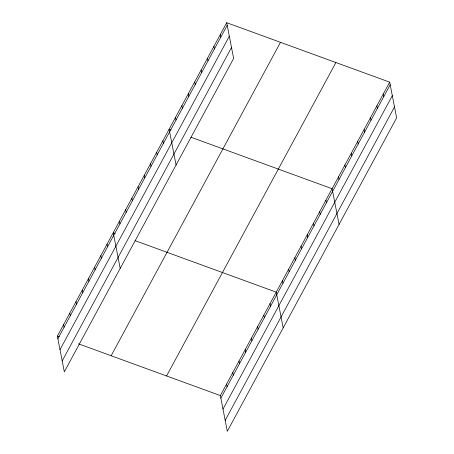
<?xml version="1.0" encoding="UTF-8"?>
<svg xmlns="http://www.w3.org/2000/svg" width="454" height="454" viewBox="0 0 454 454"><rect width="100%" height="100%" fill="white"/><g stroke="black" fill="none" stroke-linecap="round" stroke-linejoin="round"><path stroke-width="0.68" d="M226.694 22.7L233.634 58.418L64.315 371.849L57.374 336.13L226.694 22.7L389.685 82.151L396.626 117.87L227.306 431.3L220.366 395.582L389.685 82.151M57.879 338.729L227.199 25.305M60.002 349.659L229.321 36.229M62.192 360.919L231.512 47.494M111.162 355.749L280.481 42.318M166.578 375.963L335.898 62.533M220.871 398.181L390.19 84.756M222.993 409.111L392.313 95.68M225.184 420.37L394.503 106.94M171.044 129.969L169.121 129.265L176.067 164.984M190.896 137.204L332.118 188.716L339.059 224.435M115.168 233.396L113.25 232.698L120.191 268.416M135.02 240.637L276.242 292.149L283.183 327.867M57.374 336.13L59.292 336.828M78.502 343.837L220.366 395.582M383.289 93.989L383.795 96.594M376.894 105.833L377.399 108.432M370.492 117.671L371.003 120.276M364.097 129.515L364.602 132.114M357.701 141.353L358.206 143.958M351.305 153.197L351.81 155.796M344.909 165.035L345.415 167.639M338.514 176.878L339.019 179.478M325.91 200.208L326.415 202.813M319.701 211.7L320.206 214.305M313.493 223.192L313.998 225.797M307.284 234.684L307.789 237.289M301.076 246.176L301.581 248.781M294.867 257.673L295.372 260.273M288.659 269.165L289.164 271.764M282.45 280.657L282.956 283.256M220.298 34.538L220.803 37.143M270.034 303.641L270.539 306.246M213.896 46.382L214.407 48.987M263.825 315.133L264.33 317.738M207.501 58.22L208.006 60.825M257.617 326.625L258.122 329.229M201.105 70.064L201.61 72.663M251.408 338.116L251.913 340.721M194.709 81.902L195.214 84.506M245.2 349.608L245.705 352.213M188.314 93.745L188.819 96.344M238.991 361.1L239.496 363.705M181.918 105.583L182.423 108.188M232.783 372.592L233.288 375.197M175.522 117.427L176.027 120.026M226.574 384.09L227.079 386.689M162.912 140.757L163.423 143.362M156.704 152.249L157.215 154.854M150.495 163.741L151.006 166.346M144.293 175.233L144.798 177.837M138.084 186.73L138.589 189.329M131.876 198.222L132.381 200.821M125.667 209.714L126.172 212.313M119.459 221.206L119.964 223.805M107.042 244.19L107.547 246.794M100.833 255.681L101.338 258.286M94.625 267.173L95.13 269.778M88.417 278.665L88.922 281.27M82.208 290.157L82.713 292.762M76 301.649L76.505 304.254M69.791 313.147L70.296 315.746M63.583 324.638L64.088 327.238"/></g></svg>
